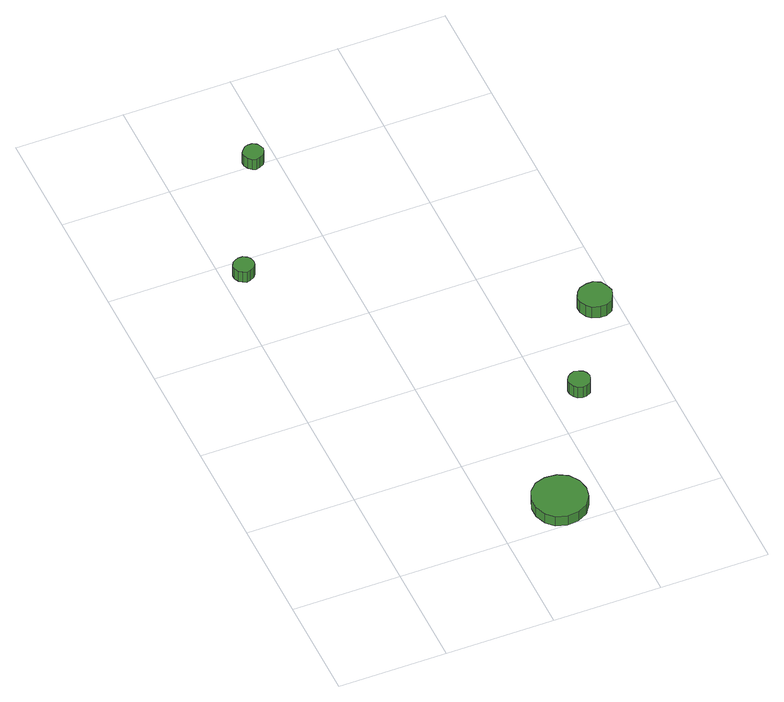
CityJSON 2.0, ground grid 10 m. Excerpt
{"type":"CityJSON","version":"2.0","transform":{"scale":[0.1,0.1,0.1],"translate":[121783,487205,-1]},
"CityObjects":{
"tree1":{"type":"SolitaryVegetationObject","attributes":{"function":"something"},"geometry":[{"type":"MultiSurface","lod":"1","boundaries":[[[0,1,2,3,4,5,6,7,8,9,10,11,12,13,14]],[[15,16,17,18,19,20,21,22,23,24,25,26,27,28,29]],[[0,29,28,1]],[[1,28,27,2]],[[2,27,26,3]],[[3,26,25,4]],[[4,25,24,5]],[[5,24,23,6]],[[6,23,22,7]],[[7,22,21,8]],[[8,21,20,9]],[[9,20,19,10]],[[10,19,18,11]],[[11,18,17,12]],[[12,17,16,13]],[[13,16,15,14]],[[14,15,29,0]]]}]},
"tree2":{"type":"SolitaryVegetationObject","attributes":{"function":"something"},"geometry":[{"type":"MultiSurface","lod":"1","boundaries":[[[30,31,32,33,34,35,36,37,38,39,40,41,42,43,44]],[[45,46,47,48,49,50,51,52,53,54,55,56,57,58,59]],[[30,59,58,31]],[[31,58,57,32]],[[32,57,56,33]],[[33,56,55,34]],[[34,55,54,35]],[[35,54,53,36]],[[36,53,52,37]],[[37,52,51,38]],[[38,51,50,39]],[[39,50,49,40]],[[40,49,48,41]],[[41,48,47,42]],[[42,47,46,43]],[[43,46,45,44]],[[44,45,59,30]]]}]},
"tree3":{"type":"SolitaryVegetationObject","attributes":{"function":"something"},"geometry":[{"type":"MultiSurface","lod":"1","boundaries":[[[60,61,62,63,64,65,66,67,68,69,70,71,72,73,74]],[[75,76,77,78,79,80,81,82,83,84,85,86,87,88,89]],[[60,89,88,61]],[[61,88,87,62]],[[62,87,86,63]],[[63,86,85,64]],[[64,85,84,65]],[[65,84,83,66]],[[66,83,82,67]],[[67,82,81,68]],[[68,81,80,69]],[[69,80,79,70]],[[70,79,78,71]],[[71,78,77,72]],[[72,77,76,73]],[[73,76,75,74]],[[74,75,89,60]]]}]},
"tree4":{"type":"SolitaryVegetationObject","attributes":{"function":"something"},"geometry":[{"type":"MultiSurface","lod":"1","boundaries":[[[90,91,92,93,94,95,96,97,98,99,100,101,102,103,104]],[[105,106,107,108,109,110,111,112,113,114,115,116,117,118,119]],[[90,119,118,91]],[[91,118,117,92]],[[92,117,116,93]],[[93,116,115,94]],[[94,115,114,95]],[[95,114,113,96]],[[96,113,112,97]],[[97,112,111,98]],[[98,111,110,99]],[[99,110,109,100]],[[100,109,108,101]],[[101,108,107,102]],[[102,107,106,103]],[[103,106,105,104]],[[104,105,119,90]]]}]},
"tree5":{"type":"SolitaryVegetationObject","attributes":{"function":"something"},"geometry":[{"type":"MultiSurface","lod":"1","boundaries":[[[120,121,122,123,124,125,126,127,128,129,130,131,132,133,134]],[[135,136,137,138,139,140,141,142,143,144,145,146,147,148,149]],[[120,149,148,121]],[[121,148,147,122]],[[122,147,146,123]],[[123,146,145,124]],[[124,145,144,125]],[[125,144,143,126]],[[126,143,142,127]],[[127,142,141,128]],[[128,141,140,129]],[[129,140,139,130]],[[130,139,138,131]],[[131,138,137,132]],[[132,137,136,133]],[[133,136,135,134]],[[134,135,149,120]]]}]}
},
"vertices":[
[28,382,21],[27,386,21],[25,389,21],[21,391,21],[17,391,21],[14,390,21],[11,388,21],[9,384,21],[9,380,21],[11,376,21],[14,374,21],[17,372,21],[21,373,21],[25,375,21],[27,378,21],[27,378,9],[25,375,9],[21,373,9],[17,372,9],[14,374,9],[11,376,9],[9,380,9],[9,384,9],[11,388,9],[14,390,9],[17,391,9],[21,391,9],[25,389,9],[27,386,9],[28,382,9],
[184,25,17],[182,35,17],[176,44,17],[167,49,17],[156,50,17],[146,47,17],[139,40,17],[135,30,17],[135,20,17],[139,10,17],[146,3,17],[156,0,17],[167,1,17],[176,6,17],[182,15,17],[182,15,6],[176,6,6],[167,1,6],[156,0,6],[146,3,6],[139,10,6],[135,20,6],[135,30,6],[139,40,6],[146,47,6],[156,50,6],[167,49,6],[176,44,6],[182,35,6],[184,25,6],
[88,501,23],[87,504,23],[85,508,23],[81,510,23],[77,510,23],[74,509,23],[71,506,23],[69,503,23],[69,499,23],[71,495,23],[74,492,23],[77,491,23],[81,492,23],[85,494,23],[87,497,23],[87,497,11],[85,494,11],[81,492,11],[77,491,11],[74,492,11],[71,495,11],[69,499,11],[69,503,11],[71,506,11],[74,509,11],[77,510,11],[81,510,11],[85,508,11],[87,504,11],[88,501,11],
[239,145,19],[238,149,19],[236,152,19],[232,154,19],[228,155,19],[224,153,19],[221,151,19],[219,147,19],[219,143,19],[221,139,19],[224,136,19],[228,135,19],[232,135,19],[236,137,19],[238,141,19],[238,141,6],[236,137,6],[232,135,6],[228,135,6],[224,136,6],[221,139,6],[219,143,6],[219,147,6],[221,151,6],[224,153,6],[228,155,6],[232,154,6],[236,152,6],[238,149,6],[239,145,6],
[296,230,21],[294,236,21],[291,242,21],[285,245,21],[279,245,21],[272,243,21],[268,239,21],[265,233,21],[265,227,21],[268,221,21],[272,217,21],[279,215,21],[285,215,21],[291,218,21],[294,224,21],[294,224,8],[291,218,8],[285,215,8],[279,215,8],[272,217,8],[268,221,8],[265,227,8],[265,233,8],[268,239,8],[272,243,8],[279,245,8],[285,245,8],[291,242,8],[294,236,8],[296,230,8]
]}
